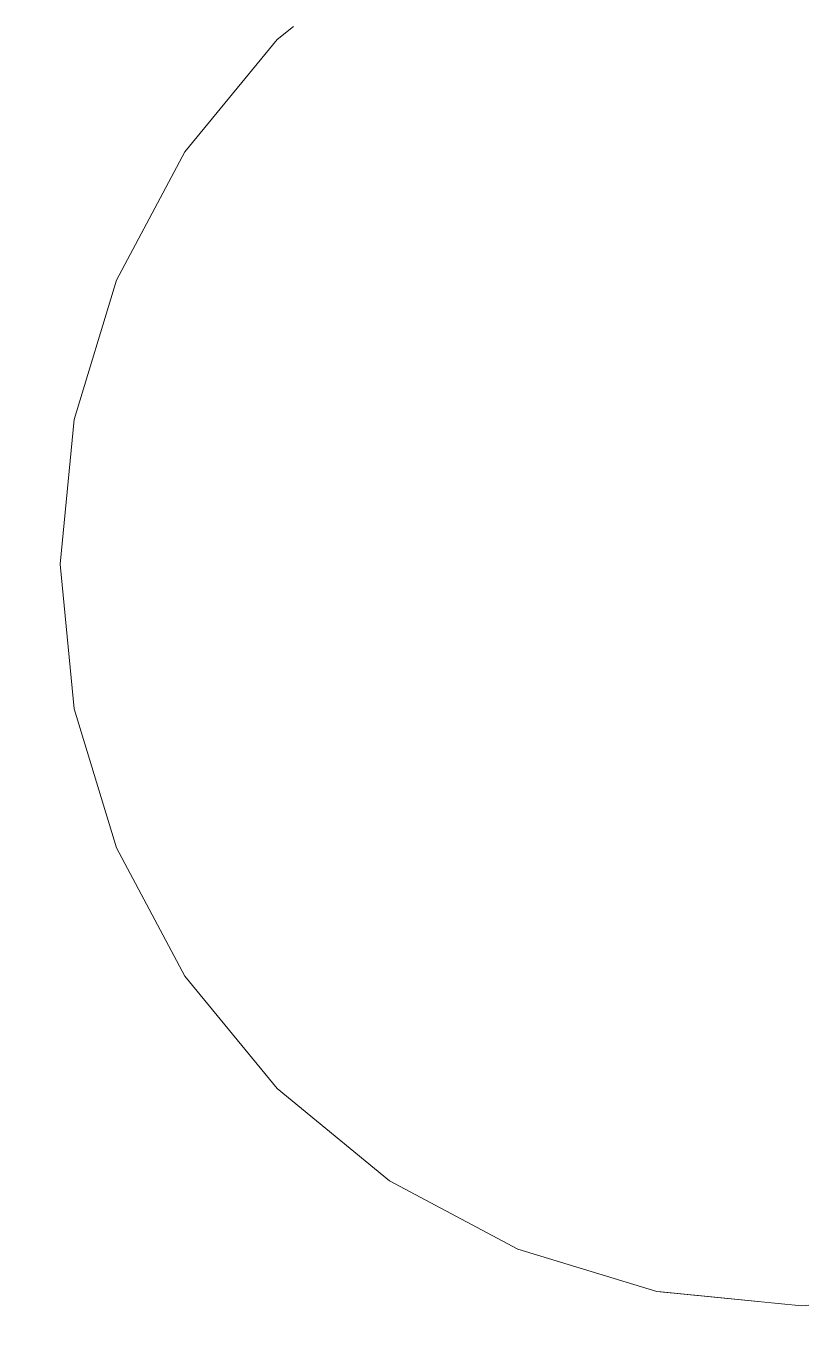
# Model space of a CAD drawing. Header units: metres. Extents: x 48 to 635, y -15 to 39.
# Drawn here: x 426.0367 to 426.1412, y -12.0986 to -11.9213 of the extents above; entities that cross this region are included whole.
import ezdxf

# ---------------------------------------------------------------- set-up
doc = ezdxf.new("R2010")
doc.units = ezdxf.units.M
doc.header["$MEASUREMENT"] = 0
doc.linetypes.add('Wipeout_Contour', pattern=[1, 0, -1])
for name, color, linetype in [('Annotation - Label', 7, 'Continuous'), ('Interior - Lamp', 7, 'Continuous'), ('Shell - Roof', 7, 'Continuous'), ('Structural - Bearing', 7, 'Continuous')]:
    doc.layers.add(name, color=color, linetype=linetype)
doc.dimstyles.new('GENERATED_STYLE__6', dxfattribs={"dimtxt": 0.18, "dimasz": 0.1368, "dimexe": 0.18, "dimexo": 0.0625, "dimgap": 0.09, "dimtad": 0, "dimtih": 1, "dimtoh": 1, "dimdec": 4, "dimzin": 0, "dimdsep": 46, "dimcen": 0.09, "dimadec": 0, "dimazin": 0, "dimtfac": 1, "dimtdec": 4, "dimtmove": 0, "dimatfit": 3, "dimldrblk": 'ARROWHEAD_11', "dimfxl": 1, "dimtolj": 1, "dimtzin": 0, "dimarcsym": 0})

# ---------------------------------------------------------------- blocks, each defined once
blk = doc.blocks.new('ARROWHEAD_11')
at = {"color": 0, "linetype": 'Continuous', "lineweight": 0}
blk.add_line((0, 0), (-1, 0), dxfattribs=at)
at = {"color": 0, "linetype": 'Continuous', "lineweight": 0, "const_width": 0.25, "flags": 128}
blk.add_lwpolyline([(-0.125, 0, 1), (0.125, 0, 1)], format="xyb", close=True, dxfattribs=at)

msp = doc.modelspace()

# ---------------------------------------------------------------- wipeouts: each hides what was drawn before it
at = {"color": 254, "linetype": 'Wipeout_Contour', "lineweight": 0, "ltscale": 15346.92259}
msp.add_wipeout([(425.08622, -12.31127), (426.05967, -12.31127), (427.1922, -12.31127), (427.1922, -11.88127), (426.22622, -11.88127), (426.22622, -11.92127), (426.20975, -11.92127), (426.21193, -11.92306), (426.22437, -11.93821), (426.23361, -11.9555), (426.2393, -11.97426), (426.24122, -11.99377), (426.2393, -12.01328), (426.23361, -12.03203), (426.22437, -12.04932), (426.21193, -12.06448), (426.19678, -12.07691), (426.17949, -12.08615), (426.16073, -12.09184), (426.14122, -12.09377), (426.12171, -12.09184), (426.10295, -12.08615), (426.08566, -12.07691), (426.07051, -12.06448), (426.05807, -12.04932), (426.04883, -12.03203), (426.04314, -12.01328), (426.04122, -11.99377), (426.04314, -11.97426), (426.04883, -11.9555), (426.05807, -11.93821), (426.07051, -11.92306), (426.07269, -11.92127), (426.05622, -11.92127), (426.05622, -11.88127), (425.08622, -11.88127)], dxfattribs=at).dxf.layer = 'Structural - Bearing'

# ---------------------------------------------------------------- next in the draw order: wipeouts: each hides what was drawn before it
at = {"color": 254, "linetype": 'Wipeout_Contour', "lineweight": 0, "ltscale": 1279.366984}
msp.add_wipeout([(426.12209, -12.09184), (426.12171, -12.09184), (426.14122, -12.09377)], dxfattribs=at).dxf.layer = 'Interior - Lamp'
at = {"color": 254, "linetype": 'Wipeout_Contour', "lineweight": 0, "ltscale": 2572.874289}
msp.add_wipeout([(428.71669, -10.3523), (419.61622, -11.95764), (419.61622, -12.0438), (428.71669, -10.43846), (437.63622, -12.01188), (437.63622, -11.92572)], dxfattribs=at).dxf.layer = 'Shell - Roof'

# ---------------------------------------------------------------- next in the draw order: wipeouts: each hides what was drawn before it
at = {"color": 254, "linetype": 'Wipeout_Contour', "lineweight": 0, "ltscale": 1279.329677}
msp.add_wipeout([(426.1232, -12.09184), (426.12209, -12.09184), (426.14122, -12.09377)], dxfattribs=at).dxf.layer = 'Interior - Lamp'

# ---------------------------------------------------------------- next in the draw order: wipeouts: each hides what was drawn before it
at = {"color": 254, "linetype": 'Wipeout_Contour', "lineweight": 0, "ltscale": 1705.118647}
msp.add_wipeout([(426.10369, -12.08615), (426.10295, -12.08615), (426.12171, -12.09184), (426.12209, -12.09184)], dxfattribs=at).dxf.layer = 'Interior - Lamp'
at = {"color": 254, "linetype": 'Wipeout_Contour', "lineweight": 0, "ltscale": 1279.290601}
msp.add_wipeout([(426.125, -12.09184), (426.1232, -12.09184), (426.14122, -12.09377)], dxfattribs=at).dxf.layer = 'Interior - Lamp'

# ---------------------------------------------------------------- next in the draw order: wipeouts: each hides what was drawn before it
at = {"color": 254, "linetype": 'Wipeout_Contour', "lineweight": 0, "ltscale": 1705.087173}
msp.add_wipeout([(426.10587, -12.08615), (426.10369, -12.08615), (426.12209, -12.09184), (426.1232, -12.09184)], dxfattribs=at).dxf.layer = 'Interior - Lamp'
at = {"color": 254, "linetype": 'Wipeout_Contour', "lineweight": 0, "ltscale": 1279.245301}
msp.add_wipeout([(426.12743, -12.09184), (426.125, -12.09184), (426.14122, -12.09377)], dxfattribs=at).dxf.layer = 'Interior - Lamp'

# ---------------------------------------------------------------- next in the draw order: wipeouts: each hides what was drawn before it
at = {"color": 254, "linetype": 'Wipeout_Contour', "lineweight": 0, "ltscale": 1705.046832}
msp.add_wipeout([(426.08673, -12.07691), (426.08566, -12.07691), (426.10295, -12.08615), (426.10369, -12.08615)], dxfattribs=at).dxf.layer = 'Interior - Lamp'
at = {"color": 254, "linetype": 'Wipeout_Contour', "lineweight": 0, "ltscale": 1705.059927}
msp.add_wipeout([(426.10587, -12.08615), (426.1232, -12.09184), (426.125, -12.09184), (426.1094, -12.08615)], dxfattribs=at).dxf.layer = 'Interior - Lamp'
at = {"color": 254, "linetype": 'Wipeout_Contour', "lineweight": 0, "ltscale": 1279.18597}
msp.add_wipeout([(426.13038, -12.09184), (426.12743, -12.09184), (426.14122, -12.09377)], dxfattribs=at).dxf.layer = 'Interior - Lamp'

# ---------------------------------------------------------------- next in the draw order: wipeouts: each hides what was drawn before it
at = {"color": 254, "linetype": 'Wipeout_Contour', "lineweight": 0, "ltscale": 1705.020992}
msp.add_wipeout([(426.08989, -12.07691), (426.08673, -12.07691), (426.10369, -12.08615), (426.10587, -12.08615)], dxfattribs=at).dxf.layer = 'Interior - Lamp'
at = {"color": 254, "linetype": 'Wipeout_Contour', "lineweight": 0, "ltscale": 1705.033621}
msp.add_wipeout([(426.1094, -12.08615), (426.125, -12.09184), (426.12743, -12.09184), (426.11416, -12.08615)], dxfattribs=at).dxf.layer = 'Interior - Lamp'
at = {"color": 254, "linetype": 'Wipeout_Contour', "lineweight": 0, "ltscale": 1279.095449}
msp.add_wipeout([(426.13375, -12.09184), (426.13038, -12.09184), (426.14122, -12.09377)], dxfattribs=at).dxf.layer = 'Interior - Lamp'

# ---------------------------------------------------------------- next in the draw order: wipeouts: each hides what was drawn before it
at = {"color": 254, "linetype": 'Wipeout_Contour', "lineweight": 0, "ltscale": 1704.981847}
msp.add_wipeout([(426.07187, -12.06448), (426.07051, -12.06448), (426.08566, -12.07691), (426.08673, -12.07691)], dxfattribs=at).dxf.layer = 'Interior - Lamp'
at = {"color": 254, "linetype": 'Wipeout_Contour', "lineweight": 0, "ltscale": 1705.004527}
msp.add_wipeout([(426.09503, -12.07691), (426.08989, -12.07691), (426.10587, -12.08615), (426.1094, -12.08615)], dxfattribs=at).dxf.layer = 'Interior - Lamp'
at = {"color": 254, "linetype": 'Wipeout_Contour', "lineweight": 0, "ltscale": 1705.003758}
msp.add_wipeout([(426.11416, -12.08615), (426.12743, -12.09184), (426.13038, -12.09184), (426.11996, -12.08615)], dxfattribs=at).dxf.layer = 'Interior - Lamp'
at = {"color": 254, "linetype": 'Wipeout_Contour', "lineweight": 0, "ltscale": 1278.923529}
msp.add_wipeout([(426.13741, -12.09184), (426.13375, -12.09184), (426.14122, -12.09377)], dxfattribs=at).dxf.layer = 'Interior - Lamp'

# ---------------------------------------------------------------- next in the draw order: wipeouts: each hides what was drawn before it
at = {"color": 254, "linetype": 'Wipeout_Contour', "lineweight": 0, "ltscale": 1704.961565}
msp.add_wipeout([(426.07187, -12.06448), (426.08673, -12.07691), (426.08989, -12.07691), (426.07589, -12.06448)], dxfattribs=at).dxf.layer = 'Interior - Lamp'
at = {"color": 254, "linetype": 'Wipeout_Contour', "lineweight": 0, "ltscale": 1704.994389}
msp.add_wipeout([(426.10194, -12.07691), (426.09503, -12.07691), (426.1094, -12.08615), (426.11416, -12.08615)], dxfattribs=at).dxf.layer = 'Interior - Lamp'
at = {"color": 254, "linetype": 'Wipeout_Contour', "lineweight": 0, "ltscale": 1704.962658}
msp.add_wipeout([(426.11996, -12.08615), (426.13038, -12.09184), (426.13375, -12.09184), (426.12658, -12.08615)], dxfattribs=at).dxf.layer = 'Interior - Lamp'
at = {"color": 254, "linetype": 'Wipeout_Contour', "lineweight": 0, "ltscale": 1278.421385}
msp.add_wipeout([(426.14122, -12.09184), (426.13741, -12.09184), (426.14122, -12.09377)], dxfattribs=at).dxf.layer = 'Interior - Lamp'

# ---------------------------------------------------------------- next in the draw order: wipeouts: each hides what was drawn before it
at = {"color": 254, "linetype": 'Wipeout_Contour', "lineweight": 0, "ltscale": 1704.926282}
msp.add_wipeout([(426.05967, -12.04932), (426.05807, -12.04932), (426.07051, -12.06448), (426.07187, -12.06448)], dxfattribs=at).dxf.layer = 'Interior - Lamp'
at = {"color": 254, "linetype": 'Wipeout_Contour', "lineweight": 0, "ltscale": 1704.955072}
msp.add_wipeout([(426.08243, -12.06448), (426.07589, -12.06448), (426.08989, -12.07691), (426.09503, -12.07691)], dxfattribs=at).dxf.layer = 'Interior - Lamp'
at = {"color": 254, "linetype": 'Wipeout_Contour', "lineweight": 0, "ltscale": 1704.987286}
msp.add_wipeout([(426.11035, -12.07691), (426.10194, -12.07691), (426.11416, -12.08615), (426.11996, -12.08615)], dxfattribs=at).dxf.layer = 'Interior - Lamp'
at = {"color": 254, "linetype": 'Wipeout_Contour', "lineweight": 0, "ltscale": 1704.893924}
msp.add_wipeout([(426.12658, -12.08615), (426.13375, -12.09184), (426.13741, -12.09184), (426.13375, -12.08615)], dxfattribs=at).dxf.layer = 'Interior - Lamp'
at = {"color": 254, "linetype": 'Wipeout_Contour', "lineweight": 0, "ltscale": 1279.428558}
msp.add_wipeout([(426.14503, -12.09184), (426.14122, -12.09184), (426.14122, -12.09377)], dxfattribs=at).dxf.layer = 'Interior - Lamp'

# ---------------------------------------------------------------- next in the draw order: wipeouts: each hides what was drawn before it
at = {"color": 254, "linetype": 'Wipeout_Contour', "lineweight": 0, "ltscale": 1704.911684}
msp.add_wipeout([(426.05967, -12.04932), (426.07187, -12.06448), (426.07589, -12.06448), (426.0644, -12.04932)], dxfattribs=at).dxf.layer = 'Interior - Lamp'
at = {"color": 254, "linetype": 'Wipeout_Contour', "lineweight": 0, "ltscale": 1704.959023}
msp.add_wipeout([(426.09122, -12.06448), (426.08243, -12.06448), (426.09503, -12.07691), (426.10194, -12.07691)], dxfattribs=at).dxf.layer = 'Interior - Lamp'
at = {"color": 254, "linetype": 'Wipeout_Contour', "lineweight": 0, "ltscale": 1704.978812}
msp.add_wipeout([(426.11996, -12.07691), (426.11035, -12.07691), (426.11996, -12.08615), (426.12658, -12.08615)], dxfattribs=at).dxf.layer = 'Interior - Lamp'
at = {"color": 254, "linetype": 'Wipeout_Contour', "lineweight": 0, "ltscale": 1278.926413}
msp.add_wipeout([(426.14869, -12.09184), (426.14503, -12.09184), (426.14122, -12.09377)], dxfattribs=at).dxf.layer = 'Interior - Lamp'

# ---------------------------------------------------------------- next in the draw order: wipeouts: each hides what was drawn before it
at = {"color": 254, "linetype": 'Wipeout_Contour', "lineweight": 0, "ltscale": 1704.882464}
msp.add_wipeout([(426.05061, -12.03203), (426.04883, -12.03203), (426.05807, -12.04932), (426.05967, -12.04932)], dxfattribs=at).dxf.layer = 'Interior - Lamp'
at = {"color": 254, "linetype": 'Wipeout_Contour', "lineweight": 0, "ltscale": 1704.914515}
msp.add_wipeout([(426.07209, -12.04932), (426.0644, -12.04932), (426.07589, -12.06448), (426.08243, -12.06448)], dxfattribs=at).dxf.layer = 'Interior - Lamp'
at = {"color": 254, "linetype": 'Wipeout_Contour', "lineweight": 0, "ltscale": 1704.970436}
msp.add_wipeout([(426.10194, -12.06448), (426.09122, -12.06448), (426.10194, -12.07691), (426.11035, -12.07691)], dxfattribs=at).dxf.layer = 'Interior - Lamp'
at = {"color": 254, "linetype": 'Wipeout_Contour', "lineweight": 0, "ltscale": 1278.663972}
msp.add_wipeout([(426.15502, -12.09184), (426.15206, -12.09184), (426.14122, -12.09377)], dxfattribs=at).dxf.layer = 'Interior - Lamp'

# ---------------------------------------------------------------- next in the draw order: wipeouts: each hides what was drawn before it
at = {"color": 254, "linetype": 'Wipeout_Contour', "lineweight": 0, "ltscale": 1704.874076}
msp.add_wipeout([(426.05061, -12.03203), (426.05967, -12.04932), (426.0644, -12.04932), (426.05587, -12.03203)], dxfattribs=at).dxf.layer = 'Interior - Lamp'
at = {"color": 254, "linetype": 'Wipeout_Contour', "lineweight": 0, "ltscale": 1704.930785}
msp.add_wipeout([(426.07209, -12.04932), (426.08243, -12.06448), (426.09122, -12.06448), (426.08243, -12.04932)], dxfattribs=at).dxf.layer = 'Interior - Lamp'
at = {"color": 254, "linetype": 'Wipeout_Contour', "lineweight": 0, "ltscale": 1278.604641}
msp.add_wipeout([(426.15744, -12.09184), (426.15502, -12.09184), (426.14122, -12.09377)], dxfattribs=at).dxf.layer = 'Interior - Lamp'

# ---------------------------------------------------------------- next in the draw order: wipeouts: each hides what was drawn before it
at = {"color": 254, "linetype": 'Wipeout_Contour', "lineweight": 0, "ltscale": 1704.852594}
msp.add_wipeout([(426.04503, -12.01328), (426.04314, -12.01328), (426.04883, -12.03203), (426.05061, -12.03203)], dxfattribs=at).dxf.layer = 'Interior - Lamp'
at = {"color": 254, "linetype": 'Wipeout_Contour', "lineweight": 0, "ltscale": 1704.88575}
msp.add_wipeout([(426.0644, -12.03203), (426.05587, -12.03203), (426.0644, -12.04932), (426.07209, -12.04932)], dxfattribs=at).dxf.layer = 'Interior - Lamp'
at = {"color": 254, "linetype": 'Wipeout_Contour', "lineweight": 0, "ltscale": 1278.559341}
msp.add_wipeout([(426.15924, -12.09184), (426.15744, -12.09184), (426.14122, -12.09377)], dxfattribs=at).dxf.layer = 'Interior - Lamp'

# ---------------------------------------------------------------- next in the draw order: wipeouts: each hides what was drawn before it
at = {"color": 254, "linetype": 'Wipeout_Contour', "lineweight": 0, "ltscale": 1704.851845}
msp.add_wipeout([(426.04503, -12.01328), (426.05061, -12.03203), (426.05587, -12.03203), (426.05061, -12.01328)], dxfattribs=at).dxf.layer = 'Interior - Lamp'
at = {"color": 254, "linetype": 'Wipeout_Contour', "lineweight": 0, "ltscale": 1278.520265}
msp.add_wipeout([(426.16035, -12.09184), (426.15924, -12.09184), (426.14122, -12.09377)], dxfattribs=at).dxf.layer = 'Interior - Lamp'

# ---------------------------------------------------------------- next in the draw order: wipeouts: each hides what was drawn before it
at = {"color": 254, "linetype": 'Wipeout_Contour', "lineweight": 0, "ltscale": 1704.840292}
msp.add_wipeout([(426.04314, -11.99377), (426.04122, -11.99377), (426.04314, -12.01328), (426.04503, -12.01328)], dxfattribs=at).dxf.layer = 'Interior - Lamp'
at = {"color": 254, "linetype": 'Wipeout_Contour', "lineweight": 0, "ltscale": 1704.750554}
msp.add_wipeout([(426.13375, -12.08615), (426.13741, -12.09184), (426.14122, -12.09184), (426.14122, -12.08615)], dxfattribs=at).dxf.layer = 'Interior - Lamp'

# ---------------------------------------------------------------- next in the draw order: wipeouts: each hides what was drawn before it
at = {"color": 254, "linetype": 'Wipeout_Contour', "lineweight": 0, "ltscale": 1704.961793}
msp.add_wipeout([(426.13038, -12.07691), (426.11996, -12.07691), (426.12658, -12.08615), (426.13375, -12.08615)], dxfattribs=at).dxf.layer = 'Interior - Lamp'
at = {"color": 254, "linetype": 'Wipeout_Contour', "lineweight": 0, "ltscale": 1705.75307}
msp.add_wipeout([(426.14122, -12.09184), (426.14503, -12.09184), (426.14869, -12.08615), (426.14122, -12.08615)], dxfattribs=at).dxf.layer = 'Interior - Lamp'

# ---------------------------------------------------------------- next in the draw order: linework, layer by layer
at = {"layer": 'Interior - Lamp', "color": 2, "linetype": 'Continuous', "lineweight": 13, "true_color": 0xffeb28}
for p, q in [((426.12171, -12.09184), (426.10295, -12.08615)), ((426.14122, -12.09377), (426.12171, -12.09184)), ((426.14122, -12.09377), (426.16073, -12.09184))]:
    msp.add_line(p, q, dxfattribs=at)

# ---------------------------------------------------------------- next in the draw order: wipeouts: each hides what was drawn before it
at = {"color": 254, "linetype": 'Wipeout_Contour', "lineweight": 0, "ltscale": 1704.986044}
msp.add_wipeout([(426.10194, -12.06448), (426.11035, -12.07691), (426.11996, -12.07691), (426.11416, -12.06448)], dxfattribs=at).dxf.layer = 'Interior - Lamp'
at = {"color": 254, "linetype": 'Wipeout_Contour', "lineweight": 0, "ltscale": 1704.921616}
msp.add_wipeout([(426.14122, -12.07691), (426.13038, -12.07691), (426.13375, -12.08615), (426.14122, -12.08615)], dxfattribs=at).dxf.layer = 'Interior - Lamp'

# ---------------------------------------------------------------- next in the draw order: linework, layer by layer
at = {"layer": 'Interior - Lamp', "color": 2, "linetype": 'Continuous', "lineweight": 13, "true_color": 0xffeb28}
msp.add_line((426.10295, -12.08615), (426.08566, -12.07691), dxfattribs=at)

# ---------------------------------------------------------------- next in the draw order: wipeouts: each hides what was drawn before it
at = {"color": 254, "linetype": 'Wipeout_Contour', "lineweight": 0, "ltscale": 1704.957448}
msp.add_wipeout([(426.08243, -12.04932), (426.09122, -12.06448), (426.10194, -12.06448), (426.09503, -12.04932)], dxfattribs=at).dxf.layer = 'Interior - Lamp'
at = {"color": 254, "linetype": 'Wipeout_Contour', "lineweight": 0, "ltscale": 1705.001654}
msp.add_wipeout([(426.11416, -12.06448), (426.11996, -12.07691), (426.13038, -12.07691), (426.12743, -12.06448)], dxfattribs=at).dxf.layer = 'Interior - Lamp'

# ---------------------------------------------------------------- next in the draw order: linework, layer by layer
at = {"layer": 'Interior - Lamp', "color": 2, "linetype": 'Continuous', "lineweight": 13, "true_color": 0xffeb28}
msp.add_line((426.08566, -12.07691), (426.07051, -12.06448), dxfattribs=at)

# ---------------------------------------------------------------- next in the draw order: wipeouts: each hides what was drawn before it
at = {"color": 254, "linetype": 'Wipeout_Contour', "lineweight": 0, "ltscale": 1704.912667}
msp.add_wipeout([(426.0644, -12.03203), (426.07209, -12.04932), (426.08243, -12.04932), (426.07589, -12.03203)], dxfattribs=at).dxf.layer = 'Interior - Lamp'
at = {"color": 254, "linetype": 'Wipeout_Contour', "lineweight": 0, "ltscale": 1704.991574}
msp.add_wipeout([(426.1094, -12.04932), (426.09503, -12.04932), (426.10194, -12.06448), (426.11416, -12.06448)], dxfattribs=at).dxf.layer = 'Interior - Lamp'
at = {"color": 254, "linetype": 'Wipeout_Contour', "lineweight": 0, "ltscale": 1705.010903}
msp.add_wipeout([(426.12743, -12.06448), (426.13038, -12.07691), (426.14122, -12.07691), (426.14122, -12.06448)], dxfattribs=at).dxf.layer = 'Interior - Lamp'

# ---------------------------------------------------------------- next in the draw order: linework, layer by layer
at = {"layer": 'Interior - Lamp', "color": 2, "linetype": 'Continuous', "lineweight": 13, "true_color": 0xffeb28}
msp.add_line((426.07051, -12.06448), (426.05807, -12.04932), dxfattribs=at)

# ---------------------------------------------------------------- next in the draw order: wipeouts: each hides what was drawn before it
at = {"color": 254, "linetype": 'Wipeout_Contour', "lineweight": 0, "ltscale": 1704.872024}
msp.add_wipeout([(426.05061, -12.01328), (426.05587, -12.03203), (426.0644, -12.03203), (426.05967, -12.01328)], dxfattribs=at).dxf.layer = 'Interior - Lamp'
at = {"color": 254, "linetype": 'Wipeout_Contour', "lineweight": 0, "ltscale": 1704.951652}
msp.add_wipeout([(426.08989, -12.03203), (426.07589, -12.03203), (426.08243, -12.04932), (426.09503, -12.04932)], dxfattribs=at).dxf.layer = 'Interior - Lamp'
at = {"color": 254, "linetype": 'Wipeout_Contour', "lineweight": 0, "ltscale": 1705.029947}
msp.add_wipeout([(426.125, -12.04932), (426.1094, -12.04932), (426.11416, -12.06448), (426.12743, -12.06448)], dxfattribs=at).dxf.layer = 'Interior - Lamp'
at = {"color": 254, "linetype": 'Wipeout_Contour', "lineweight": 0, "ltscale": 1705.488574}
msp.add_wipeout([(426.14122, -12.07691), (426.15206, -12.07691), (426.15502, -12.06448), (426.14122, -12.06448)], dxfattribs=at).dxf.layer = 'Interior - Lamp'

# ---------------------------------------------------------------- next in the draw order: linework, layer by layer
at = {"layer": 'Interior - Lamp', "color": 2, "linetype": 'Continuous', "lineweight": 13, "true_color": 0xffeb28}
msp.add_line((426.05807, -12.04932), (426.04883, -12.03203), dxfattribs=at)

# ---------------------------------------------------------------- next in the draw order: wipeouts: each hides what was drawn before it
at = {"color": 254, "linetype": 'Wipeout_Contour', "lineweight": 0, "ltscale": 1704.850404}
msp.add_wipeout([(426.04314, -11.99377), (426.04503, -12.01328), (426.05061, -12.01328), (426.04883, -11.99377)], dxfattribs=at).dxf.layer = 'Interior - Lamp'
at = {"color": 254, "linetype": 'Wipeout_Contour', "lineweight": 0, "ltscale": 1704.907785}
msp.add_wipeout([(426.05967, -12.01328), (426.0644, -12.03203), (426.07589, -12.03203), (426.07187, -12.01328)], dxfattribs=at).dxf.layer = 'Interior - Lamp'
at = {"color": 254, "linetype": 'Wipeout_Contour', "lineweight": 0, "ltscale": 1704.999868}
msp.add_wipeout([(426.08989, -12.03203), (426.09503, -12.04932), (426.1094, -12.04932), (426.10587, -12.03203)], dxfattribs=at).dxf.layer = 'Interior - Lamp'
at = {"color": 254, "linetype": 'Wipeout_Contour', "lineweight": 0, "ltscale": 1705.068668}
msp.add_wipeout([(426.14122, -12.04932), (426.125, -12.04932), (426.12743, -12.06448), (426.14122, -12.06448)], dxfattribs=at).dxf.layer = 'Interior - Lamp'

# ---------------------------------------------------------------- next in the draw order: wipeouts: each hides what was drawn before it
at = {"color": 254, "linetype": 'Wipeout_Contour', "lineweight": 0, "ltscale": 1704.83803}
msp.add_wipeout([(426.04503, -11.97426), (426.04314, -11.97426), (426.04122, -11.99377), (426.04314, -11.99377)], dxfattribs=at).dxf.layer = 'Interior - Lamp'
at = {"color": 254, "linetype": 'Wipeout_Contour', "lineweight": 0, "ltscale": 1704.878227}
msp.add_wipeout([(426.05807, -11.99377), (426.04883, -11.99377), (426.05061, -12.01328), (426.05967, -12.01328)], dxfattribs=at).dxf.layer = 'Interior - Lamp'
at = {"color": 254, "linetype": 'Wipeout_Contour', "lineweight": 0, "ltscale": 1704.956096}
msp.add_wipeout([(426.08673, -12.01328), (426.07187, -12.01328), (426.07589, -12.03203), (426.08989, -12.03203)], dxfattribs=at).dxf.layer = 'Interior - Lamp'
at = {"color": 254, "linetype": 'Wipeout_Contour', "lineweight": 0, "ltscale": 1705.054411}
msp.add_wipeout([(426.10587, -12.03203), (426.1094, -12.04932), (426.125, -12.04932), (426.1232, -12.03203)], dxfattribs=at).dxf.layer = 'Interior - Lamp'
at = {"color": 254, "linetype": 'Wipeout_Contour', "lineweight": 0, "ltscale": 1705.427687}
msp.add_wipeout([(426.15744, -12.04932), (426.14122, -12.04932), (426.14122, -12.06448), (426.15502, -12.06448)], dxfattribs=at).dxf.layer = 'Interior - Lamp'

# ---------------------------------------------------------------- next in the draw order: linework, layer by layer
at = {"layer": 'Interior - Lamp', "color": 2, "linetype": 'Continuous', "lineweight": 13, "true_color": 0xffeb28}
msp.add_line((426.04883, -12.03203), (426.04314, -12.01328), dxfattribs=at)

# ---------------------------------------------------------------- next in the draw order: wipeouts: each hides what was drawn before it
at = {"color": 254, "linetype": 'Wipeout_Contour', "lineweight": 0, "ltscale": 1704.848176}
msp.add_wipeout([(426.04503, -11.97426), (426.04314, -11.99377), (426.04883, -11.99377), (426.05061, -11.97426)], dxfattribs=at).dxf.layer = 'Interior - Lamp'
at = {"color": 254, "linetype": 'Wipeout_Contour', "lineweight": 0, "ltscale": 1704.920208}
msp.add_wipeout([(426.07051, -11.99377), (426.05807, -11.99377), (426.05967, -12.01328), (426.07187, -12.01328)], dxfattribs=at).dxf.layer = 'Interior - Lamp'
at = {"color": 254, "linetype": 'Wipeout_Contour', "lineweight": 0, "ltscale": 1705.014287}
msp.add_wipeout([(426.10369, -12.01328), (426.08673, -12.01328), (426.08989, -12.03203), (426.10587, -12.03203)], dxfattribs=at).dxf.layer = 'Interior - Lamp'
at = {"color": 254, "linetype": 'Wipeout_Contour', "lineweight": 0, "ltscale": 1705.112132}
msp.add_wipeout([(426.1232, -12.03203), (426.125, -12.04932), (426.14122, -12.04932), (426.14122, -12.03203)], dxfattribs=at).dxf.layer = 'Interior - Lamp'

# ---------------------------------------------------------------- next in the draw order: linework, layer by layer
at = {"layer": 'Interior - Lamp', "color": 2, "linetype": 'Continuous', "lineweight": 13, "true_color": 0xffeb28}
msp.add_line((426.04314, -12.01328), (426.04122, -11.99377), dxfattribs=at)

# ---------------------------------------------------------------- next in the draw order: wipeouts: each hides what was drawn before it
at = {"color": 254, "linetype": 'Wipeout_Contour', "lineweight": 0, "ltscale": 1704.876011}
msp.add_wipeout([(426.05967, -11.97426), (426.05061, -11.97426), (426.04883, -11.99377), (426.05807, -11.99377)], dxfattribs=at).dxf.layer = 'Interior - Lamp'
at = {"color": 254, "linetype": 'Wipeout_Contour', "lineweight": 0, "ltscale": 1704.974205}
msp.add_wipeout([(426.08566, -11.99377), (426.07051, -11.99377), (426.07187, -12.01328), (426.08673, -12.01328)], dxfattribs=at).dxf.layer = 'Interior - Lamp'
at = {"color": 254, "linetype": 'Wipeout_Contour', "lineweight": 0, "ltscale": 1705.079615}
msp.add_wipeout([(426.12209, -12.01328), (426.10369, -12.01328), (426.10587, -12.03203), (426.1232, -12.03203)], dxfattribs=at).dxf.layer = 'Interior - Lamp'
at = {"color": 254, "linetype": 'Wipeout_Contour', "lineweight": 0, "ltscale": 1705.380556}
msp.add_wipeout([(426.14122, -12.03203), (426.14122, -12.04932), (426.15744, -12.04932), (426.15924, -12.03203)], dxfattribs=at).dxf.layer = 'Interior - Lamp'

# ---------------------------------------------------------------- next in the draw order: wipeouts: each hides what was drawn before it
at = {"color": 254, "linetype": 'Wipeout_Contour', "lineweight": 0, "ltscale": 1704.845991}
msp.add_wipeout([(426.05061, -11.9555), (426.04883, -11.9555), (426.04314, -11.97426), (426.04503, -11.97426)], dxfattribs=at).dxf.layer = 'Interior - Lamp'
at = {"color": 254, "linetype": 'Wipeout_Contour', "lineweight": 0, "ltscale": 1704.917997}
msp.add_wipeout([(426.05807, -11.99377), (426.07051, -11.99377), (426.07187, -11.97426), (426.05967, -11.97426)], dxfattribs=at).dxf.layer = 'Interior - Lamp'
at = {"color": 254, "linetype": 'Wipeout_Contour', "lineweight": 0, "ltscale": 1705.037958}
msp.add_wipeout([(426.10295, -11.99377), (426.08566, -11.99377), (426.08673, -12.01328), (426.10369, -12.01328)], dxfattribs=at).dxf.layer = 'Interior - Lamp'
at = {"color": 254, "linetype": 'Wipeout_Contour', "lineweight": 0, "ltscale": 1705.149171}
msp.add_wipeout([(426.14122, -12.01328), (426.12209, -12.01328), (426.1232, -12.03203), (426.14122, -12.03203)], dxfattribs=at).dxf.layer = 'Interior - Lamp'

# ---------------------------------------------------------------- next in the draw order: linework, layer by layer
at = {"layer": 'Interior - Lamp', "color": 2, "linetype": 'Continuous', "lineweight": 13, "true_color": 0xffeb28}
msp.add_line((426.04122, -11.99377), (426.04314, -11.97426), dxfattribs=at)

# ---------------------------------------------------------------- next in the draw order: wipeouts: each hides what was drawn before it
at = {"color": 254, "linetype": 'Wipeout_Contour', "lineweight": 0, "ltscale": 1704.845276}
msp.add_wipeout([(426.04503, -11.97426), (426.05061, -11.97426), (426.05587, -11.9555), (426.05061, -11.9555)], dxfattribs=at).dxf.layer = 'Interior - Lamp'
at = {"color": 254, "linetype": 'Wipeout_Contour', "lineweight": 0, "ltscale": 1704.971999}
msp.add_wipeout([(426.08673, -11.97426), (426.07187, -11.97426), (426.07051, -11.99377), (426.08566, -11.99377)], dxfattribs=at).dxf.layer = 'Interior - Lamp'
at = {"color": 254, "linetype": 'Wipeout_Contour', "lineweight": 0, "ltscale": 1705.108925}
msp.add_wipeout([(426.12171, -11.99377), (426.10295, -11.99377), (426.10369, -12.01328), (426.12209, -12.01328)], dxfattribs=at).dxf.layer = 'Interior - Lamp'
at = {"color": 254, "linetype": 'Wipeout_Contour', "lineweight": 0, "ltscale": 1705.339449}
msp.add_wipeout([(426.16035, -12.01328), (426.14122, -12.01328), (426.14122, -12.03203), (426.15924, -12.03203)], dxfattribs=at).dxf.layer = 'Interior - Lamp'

# ---------------------------------------------------------------- next in the draw order: wipeouts: each hides what was drawn before it
at = {"color": 254, "linetype": 'Wipeout_Contour', "lineweight": 0, "ltscale": 1704.865472}
msp.add_wipeout([(426.05061, -11.97426), (426.05967, -11.97426), (426.0644, -11.9555), (426.05587, -11.9555)], dxfattribs=at).dxf.layer = 'Interior - Lamp'
at = {"color": 254, "linetype": 'Wipeout_Contour', "lineweight": 0, "ltscale": 1705.035756}
msp.add_wipeout([(426.08673, -11.97426), (426.08566, -11.99377), (426.10295, -11.99377), (426.10369, -11.97426)], dxfattribs=at).dxf.layer = 'Interior - Lamp'
at = {"color": 254, "linetype": 'Wipeout_Contour', "lineweight": 0, "ltscale": 1705.184319}
msp.add_wipeout([(426.14122, -11.99377), (426.12171, -11.99377), (426.12209, -12.01328), (426.14122, -12.01328)], dxfattribs=at).dxf.layer = 'Interior - Lamp'

# ---------------------------------------------------------------- next in the draw order: wipeouts: each hides what was drawn before it
at = {"color": 254, "linetype": 'Wipeout_Contour', "lineweight": 0, "ltscale": 1704.901246}
msp.add_wipeout([(426.0644, -11.9555), (426.05967, -11.97426), (426.07187, -11.97426), (426.07589, -11.9555)], dxfattribs=at).dxf.layer = 'Interior - Lamp'
at = {"color": 254, "linetype": 'Wipeout_Contour', "lineweight": 0, "ltscale": 1705.106725}
msp.add_wipeout([(426.12209, -11.97426), (426.10369, -11.97426), (426.10295, -11.99377), (426.12171, -11.99377)], dxfattribs=at).dxf.layer = 'Interior - Lamp'

# ---------------------------------------------------------------- next in the draw order: wipeouts: each hides what was drawn before it
at = {"color": 254, "linetype": 'Wipeout_Contour', "lineweight": 0, "ltscale": 1704.871792}
msp.add_wipeout([(426.05967, -11.93821), (426.05807, -11.93821), (426.04883, -11.9555), (426.05061, -11.9555)], dxfattribs=at).dxf.layer = 'Interior - Lamp'
at = {"color": 254, "linetype": 'Wipeout_Contour', "lineweight": 0, "ltscale": 1704.949566}
msp.add_wipeout([(426.08989, -11.9555), (426.07589, -11.9555), (426.07187, -11.97426), (426.08673, -11.97426)], dxfattribs=at).dxf.layer = 'Interior - Lamp'
at = {"color": 254, "linetype": 'Wipeout_Contour', "lineweight": 0, "ltscale": 1705.182122}
msp.add_wipeout([(426.14122, -11.97426), (426.12209, -11.97426), (426.12171, -11.99377), (426.14122, -11.99377)], dxfattribs=at).dxf.layer = 'Interior - Lamp'

# ---------------------------------------------------------------- next in the draw order: linework, layer by layer
at = {"layer": 'Interior - Lamp', "color": 2, "linetype": 'Continuous', "lineweight": 13, "true_color": 0xffeb28}
msp.add_line((426.04314, -11.97426), (426.04883, -11.9555), dxfattribs=at)

# ---------------------------------------------------------------- next in the draw order: wipeouts: each hides what was drawn before it
at = {"color": 254, "linetype": 'Wipeout_Contour', "lineweight": 0, "ltscale": 1704.86343}
msp.add_wipeout([(426.05061, -11.9555), (426.05587, -11.9555), (426.0644, -11.93821), (426.05967, -11.93821)], dxfattribs=at).dxf.layer = 'Interior - Lamp'
at = {"color": 254, "linetype": 'Wipeout_Contour', "lineweight": 0, "ltscale": 1705.007766}
msp.add_wipeout([(426.08989, -11.9555), (426.08673, -11.97426), (426.10369, -11.97426), (426.10587, -11.9555)], dxfattribs=at).dxf.layer = 'Interior - Lamp'

# ---------------------------------------------------------------- next in the draw order: wipeouts: each hides what was drawn before it
at = {"color": 254, "linetype": 'Wipeout_Contour', "lineweight": 0, "ltscale": 1704.875123}
msp.add_wipeout([(426.0644, -11.93821), (426.05587, -11.9555), (426.0644, -11.9555), (426.07209, -11.93821)], dxfattribs=at).dxf.layer = 'Interior - Lamp'
at = {"color": 254, "linetype": 'Wipeout_Contour', "lineweight": 0, "ltscale": 1705.073101}
msp.add_wipeout([(426.1232, -11.9555), (426.10587, -11.9555), (426.10369, -11.97426), (426.12209, -11.97426)], dxfattribs=at).dxf.layer = 'Interior - Lamp'

# ---------------------------------------------------------------- next in the draw order: wipeouts: each hides what was drawn before it
at = {"color": 254, "linetype": 'Wipeout_Contour', "lineweight": 0, "ltscale": 1704.902054}
msp.add_wipeout([(426.07209, -11.93821), (426.0644, -11.9555), (426.07589, -11.9555), (426.08243, -11.93821)], dxfattribs=at).dxf.layer = 'Interior - Lamp'
at = {"color": 254, "linetype": 'Wipeout_Contour', "lineweight": 0, "ltscale": 1705.142664}
msp.add_wipeout([(426.14122, -11.9555), (426.1232, -11.9555), (426.12209, -11.97426), (426.14122, -11.97426)], dxfattribs=at).dxf.layer = 'Interior - Lamp'

# ---------------------------------------------------------------- next in the draw order: wipeouts: each hides what was drawn before it
at = {"color": 254, "linetype": 'Wipeout_Contour', "lineweight": 0, "ltscale": 1704.911952}
msp.add_wipeout([(426.07051, -11.92306), (426.05807, -11.93821), (426.05967, -11.93821), (426.07187, -11.92306)], dxfattribs=at).dxf.layer = 'Interior - Lamp'
at = {"color": 254, "linetype": 'Wipeout_Contour', "lineweight": 0, "ltscale": 1704.941051}
msp.add_wipeout([(426.09503, -11.93821), (426.08243, -11.93821), (426.07589, -11.9555), (426.08989, -11.9555)], dxfattribs=at).dxf.layer = 'Interior - Lamp'
at = {"color": 254, "linetype": 'Wipeout_Contour', "lineweight": 0, "ltscale": 1705.332951}
msp.add_wipeout([(426.15924, -11.9555), (426.14122, -11.9555), (426.14122, -11.97426), (426.16035, -11.97426)], dxfattribs=at).dxf.layer = 'Interior - Lamp'

# ---------------------------------------------------------------- next in the draw order: linework, layer by layer
at = {"layer": 'Interior - Lamp', "color": 2, "linetype": 'Continuous', "lineweight": 13, "true_color": 0xffeb28}
msp.add_line((426.04883, -11.9555), (426.05807, -11.93821), dxfattribs=at)

# ---------------------------------------------------------------- next in the draw order: wipeouts: each hides what was drawn before it
at = {"color": 254, "linetype": 'Wipeout_Contour', "lineweight": 0, "ltscale": 1704.897375}
msp.add_wipeout([(426.07187, -11.92306), (426.05967, -11.93821), (426.0644, -11.93821), (426.07589, -11.92306)], dxfattribs=at).dxf.layer = 'Interior - Lamp'
at = {"color": 254, "linetype": 'Wipeout_Contour', "lineweight": 0, "ltscale": 1704.989278}
msp.add_wipeout([(426.09503, -11.93821), (426.08989, -11.9555), (426.10587, -11.9555), (426.1094, -11.93821)], dxfattribs=at).dxf.layer = 'Interior - Lamp'

# ---------------------------------------------------------------- next in the draw order: wipeouts: each hides what was drawn before it
at = {"color": 254, "linetype": 'Wipeout_Contour', "lineweight": 0, "ltscale": 1704.900222}
msp.add_wipeout([(426.08243, -11.92306), (426.07589, -11.92306), (426.0644, -11.93821), (426.07209, -11.93821)], dxfattribs=at).dxf.layer = 'Interior - Lamp'
at = {"color": 254, "linetype": 'Wipeout_Contour', "lineweight": 0, "ltscale": 1705.043832}
msp.add_wipeout([(426.10587, -11.9555), (426.1232, -11.9555), (426.125, -11.93821), (426.1094, -11.93821)], dxfattribs=at).dxf.layer = 'Interior - Lamp'

# ---------------------------------------------------------------- next in the draw order: wipeouts: each hides what was drawn before it
at = {"color": 254, "linetype": 'Wipeout_Contour', "lineweight": 0, "ltscale": 1704.916507}
msp.add_wipeout([(426.07209, -11.93821), (426.08243, -11.93821), (426.09122, -11.92306), (426.08243, -11.92306)], dxfattribs=at).dxf.layer = 'Interior - Lamp'
at = {"color": 254, "linetype": 'Wipeout_Contour', "lineweight": 0, "ltscale": 1705.101566}
msp.add_wipeout([(426.125, -11.93821), (426.1232, -11.9555), (426.14122, -11.9555), (426.14122, -11.93821)], dxfattribs=at).dxf.layer = 'Interior - Lamp'

# ---------------------------------------------------------------- next in the draw order: wipeouts: each hides what was drawn before it
at = {"color": 254, "linetype": 'Wipeout_Contour', "lineweight": 0, "ltscale": 1704.945304}
msp.add_wipeout([(426.07269, -11.92127), (426.07051, -11.92306), (426.07187, -11.92306), (426.07401, -11.92127)], dxfattribs=at).dxf.layer = 'Interior - Lamp'
at = {"color": 254, "linetype": 'Wipeout_Contour', "lineweight": 0, "ltscale": 1704.943183}
msp.add_wipeout([(426.08243, -11.93821), (426.09503, -11.93821), (426.10194, -11.92306), (426.09122, -11.92306)], dxfattribs=at).dxf.layer = 'Interior - Lamp'
at = {"color": 254, "linetype": 'Wipeout_Contour', "lineweight": 0, "ltscale": 1705.370005}
msp.add_wipeout([(426.14122, -11.9555), (426.15924, -11.9555), (426.15744, -11.93821), (426.14122, -11.93821)], dxfattribs=at).dxf.layer = 'Interior - Lamp'

# ---------------------------------------------------------------- next in the draw order: linework, layer by layer
at = {"layer": 'Interior - Lamp', "color": 2, "linetype": 'Continuous', "lineweight": 13, "true_color": 0xffeb28}
msp.add_line((426.05807, -11.93821), (426.07051, -11.92306), dxfattribs=at)

# ---------------------------------------------------------------- next in the draw order: wipeouts: each hides what was drawn before it
at = {"color": 254, "linetype": 'Wipeout_Contour', "lineweight": 0, "ltscale": 1704.947352}
msp.add_wipeout([(426.07401, -11.92127), (426.07187, -11.92306), (426.07589, -11.92306), (426.07791, -11.92127)], dxfattribs=at).dxf.layer = 'Interior - Lamp'
at = {"color": 254, "linetype": 'Wipeout_Contour', "lineweight": 0, "ltscale": 1704.977322}
msp.add_wipeout([(426.11416, -11.92306), (426.10194, -11.92306), (426.09503, -11.93821), (426.1094, -11.93821)], dxfattribs=at).dxf.layer = 'Interior - Lamp'

# ---------------------------------------------------------------- next in the draw order: linework, layer by layer
at = {"layer": 'Interior - Lamp', "color": 2, "linetype": 'Continuous', "lineweight": 13, "true_color": 0xffeb28}
msp.add_line((426.07051, -11.92306), (426.07269, -11.92127), dxfattribs=at)

# ---------------------------------------------------------------- next in the draw order: wipeouts: each hides what was drawn before it
at = {"color": 254, "linetype": 'Wipeout_Contour', "lineweight": 0, "ltscale": 2131.072918}
msp.add_wipeout([(426.07791, -11.92127), (426.07589, -11.92306), (426.08243, -11.92306), (426.08424, -11.92127), (426.08112, -11.92127)], dxfattribs=at).dxf.layer = 'Interior - Lamp'
at = {"color": 254, "linetype": 'Wipeout_Contour', "lineweight": 0, "ltscale": 1705.015709}
msp.add_wipeout([(426.12743, -11.92306), (426.11416, -11.92306), (426.1094, -11.93821), (426.125, -11.93821)], dxfattribs=at).dxf.layer = 'Interior - Lamp'

# ---------------------------------------------------------------- next in the draw order: wipeouts: each hides what was drawn before it
at = {"color": 254, "linetype": 'Wipeout_Contour', "lineweight": 0, "ltscale": 1704.992634}
msp.add_wipeout([(426.08243, -11.92306), (426.09122, -11.92306), (426.09276, -11.92127), (426.08424, -11.92127)], dxfattribs=at).dxf.layer = 'Interior - Lamp'
at = {"color": 254, "linetype": 'Wipeout_Contour', "lineweight": 0, "ltscale": 1705.054447}
msp.add_wipeout([(426.14122, -11.92306), (426.12743, -11.92306), (426.125, -11.93821), (426.14122, -11.93821)], dxfattribs=at).dxf.layer = 'Interior - Lamp'

# ---------------------------------------------------------------- next in the draw order: wipeouts: each hides what was drawn before it
at = {"color": 254, "linetype": 'Wipeout_Contour', "lineweight": 0, "ltscale": 1705.029572}
msp.add_wipeout([(426.09122, -11.92306), (426.10194, -11.92306), (426.10315, -11.92127), (426.09276, -11.92127)], dxfattribs=at).dxf.layer = 'Interior - Lamp'
at = {"color": 254, "linetype": 'Wipeout_Contour', "lineweight": 0, "ltscale": 1705.413488}
msp.add_wipeout([(426.15502, -11.92306), (426.14122, -11.92306), (426.14122, -11.93821), (426.15744, -11.93821)], dxfattribs=at).dxf.layer = 'Interior - Lamp'

# ---------------------------------------------------------------- next in the draw order: wipeouts: each hides what was drawn before it
at = {"color": 254, "linetype": 'Wipeout_Contour', "lineweight": 0, "ltscale": 1705.073568}
msp.add_wipeout([(426.10315, -11.92127), (426.10194, -11.92306), (426.11416, -11.92306), (426.115, -11.92127)], dxfattribs=at).dxf.layer = 'Interior - Lamp'

# ---------------------------------------------------------------- next in the draw order: wipeouts: each hides what was drawn before it
at = {"color": 254, "linetype": 'Wipeout_Contour', "lineweight": 0, "ltscale": 2131.135197}
msp.add_wipeout([(426.115, -11.92127), (426.11416, -11.92306), (426.12743, -11.92306), (426.12785, -11.92127), (426.12464, -11.92127)], dxfattribs=at).dxf.layer = 'Interior - Lamp'

# ---------------------------------------------------------------- next in the draw order: wipeouts: each hides what was drawn before it
at = {"color": 254, "linetype": 'Wipeout_Contour', "lineweight": 0, "ltscale": 2131.562005}
msp.add_wipeout([(426.12785, -11.92127), (426.12743, -11.92306), (426.14122, -11.92306), (426.14122, -11.92127), (426.13293, -11.92127)], dxfattribs=at).dxf.layer = 'Interior - Lamp'

# ---------------------------------------------------------------- next in the draw order: wipeouts: each hides what was drawn before it
at = {"color": 254, "linetype": 'Wipeout_Contour', "lineweight": 0, "ltscale": 2131.492527}
msp.add_wipeout([(426.14122, -11.92127), (426.14122, -11.92306), (426.15502, -11.92306), (426.15459, -11.92127), (426.14951, -11.92127)], dxfattribs=at).dxf.layer = 'Interior - Lamp'

# ---------------------------------------------------------------- next in the draw order: leaders
at = {"layer": 'Annotation - Label', "color": 151, "linetype": 'Continuous', "lineweight": 20, "true_color": 0x80c2ff, "annotation_type": 0, "has_hookline": 1, "hookline_direction": 0, "text_width": 1.2329}
msp.add_leader([(425.41633, -11.85627), (425.75254, -12.20116), (425.7974, -12.20116)], dimstyle='GENERATED_STYLE__6', dxfattribs=at)

doc.saveas('drawing.dxf')
